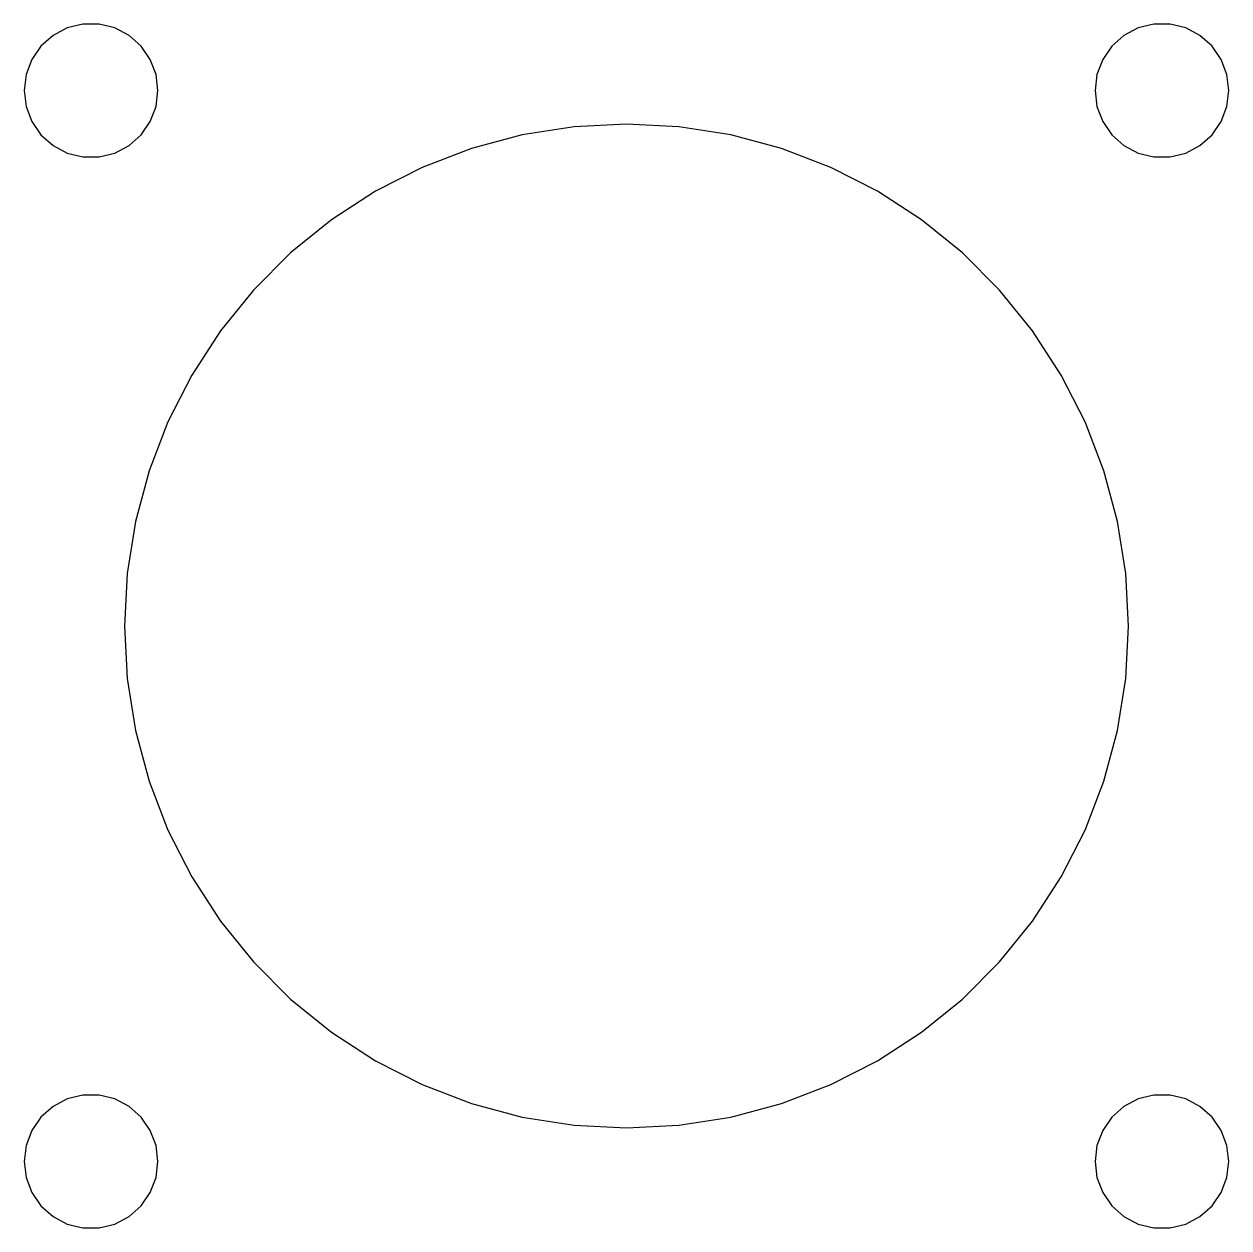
# Model space of a CAD drawing. Extents: x -9 to 9, y -9 to 9.
import ezdxf

# ---------------------------------------------------------------- set-up
doc = ezdxf.new("R2010")
doc.units = 0
doc.layers.get('0').update_dxf_attribs({"linetype": 'CONTINUOUS'})

msp = doc.modelspace()

# ---------------------------------------------------------------- linework, layer by layer
for points in [[(-7.6454, 7.06498), (-7.43194, 7.17702), (-7.25149, 7.33688), (-7.11454, 7.53528), (-7.02906, 7.76068), (-7, 8), (-7.02906, 8.23932), (-7.11454, 8.46472), (-7.25149, 8.66312), (-7.43194, 8.82298), (-7.6454, 8.93502), (-7.87946, 8.99271), (-8.12054, 8.99271), (-8.3546, 8.93502), (-8.56806, 8.82298), (-8.74851, 8.66312), (-8.88546, 8.46472), (-8.97094, 8.23932), (-9, 8), (-8.97094, 7.76068), (-8.88546, 7.53528), (-8.74851, 7.33688), (-8.56806, 7.17702), (-8.3546, 7.06498), (-8.12054, 7.00729), (-7.87946, 7.00729)], [(8.3546, 7.06498), (8.56806, 7.17702), (8.74851, 7.33688), (8.88546, 7.53528), (8.97094, 7.76068), (9, 8), (8.97094, 8.23932), (8.88546, 8.46472), (8.74851, 8.66312), (8.56806, 8.82298), (8.3546, 8.93502), (8.12054, 8.99271), (7.87946, 8.99271), (7.6454, 8.93502), (7.43194, 8.82298), (7.25149, 8.66312), (7.11454, 8.46472), (7.02906, 8.23932), (7, 8), (7.02906, 7.76068), (7.11454, 7.53528), (7.25149, 7.33688), (7.43194, 7.17702), (7.6454, 7.06498), (7.87946, 7.00729), (8.12054, 7.00729)], [(0.783963, -7.45891), (1.55934, -7.33611), (2.31763, -7.13292), (3.05052, -6.85159), (3.75, -6.49519), (4.40839, -6.06763), (5.01848, -5.57359), (5.57359, -5.01848), (6.06763, -4.40839), (6.49519, -3.75), (6.85159, -3.05052), (7.13292, -2.31763), (7.33611, -1.55934), (7.45891, -0.783963), (7.5, 0), (7.45891, 0.783963), (7.33611, 1.55934), (7.13292, 2.31763), (6.85159, 3.05052), (6.49519, 3.75), (6.06763, 4.40839), (5.57359, 5.01848), (5.01848, 5.57359), (4.40839, 6.06763), (3.75, 6.49519), (3.05052, 6.85159), (2.31763, 7.13292), (1.55934, 7.33611), (0.783963, 7.45891), (0, 7.5), (-0.783963, 7.45891), (-1.55934, 7.33611), (-2.31763, 7.13292), (-3.05052, 6.85159), (-3.75, 6.49519), (-4.40839, 6.06763), (-5.01848, 5.57359), (-5.57359, 5.01848), (-6.06763, 4.40839), (-6.49519, 3.75), (-6.85159, 3.05052), (-7.13292, 2.31763), (-7.33611, 1.55934), (-7.45891, 0.783963), (-7.5, 0), (-7.45891, -0.783963), (-7.33611, -1.55934), (-7.13292, -2.31763), (-6.85159, -3.05052), (-6.49519, -3.75), (-6.06763, -4.40839), (-5.57359, -5.01848), (-5.01848, -5.57359), (-4.40839, -6.06763), (-3.75, -6.49519), (-3.05052, -6.85159), (-2.31763, -7.13292), (-1.55934, -7.33611), (-0.783963, -7.45891), (0, -7.5)], [(-7.6454, -8.93502), (-7.43194, -8.82298), (-7.25149, -8.66312), (-7.11454, -8.46472), (-7.02906, -8.23932), (-7, -8), (-7.02906, -7.76068), (-7.11454, -7.53528), (-7.25149, -7.33688), (-7.43194, -7.17702), (-7.6454, -7.06498), (-7.87946, -7.00729), (-8.12054, -7.00729), (-8.3546, -7.06498), (-8.56806, -7.17702), (-8.74851, -7.33688), (-8.88546, -7.53528), (-8.97094, -7.76068), (-9, -8), (-8.97094, -8.23932), (-8.88546, -8.46472), (-8.74851, -8.66312), (-8.56806, -8.82298), (-8.3546, -8.93502), (-8.12054, -8.99271), (-7.87946, -8.99271)], [(8.3546, -8.93502), (8.56806, -8.82298), (8.74851, -8.66312), (8.88546, -8.46472), (8.97094, -8.23932), (9, -8), (8.97094, -7.76068), (8.88546, -7.53528), (8.74851, -7.33688), (8.56806, -7.17702), (8.3546, -7.06498), (8.12054, -7.00729), (7.87946, -7.00729), (7.6454, -7.06498), (7.43194, -7.17702), (7.25149, -7.33688), (7.11454, -7.53528), (7.02906, -7.76068), (7, -8), (7.02906, -8.23932), (7.11454, -8.46472), (7.25149, -8.66312), (7.43194, -8.82298), (7.6454, -8.93502), (7.87946, -8.99271), (8.12054, -8.99271)]]:
    msp.add_lwpolyline(points, close=True)

doc.saveas('drawing.dxf')
